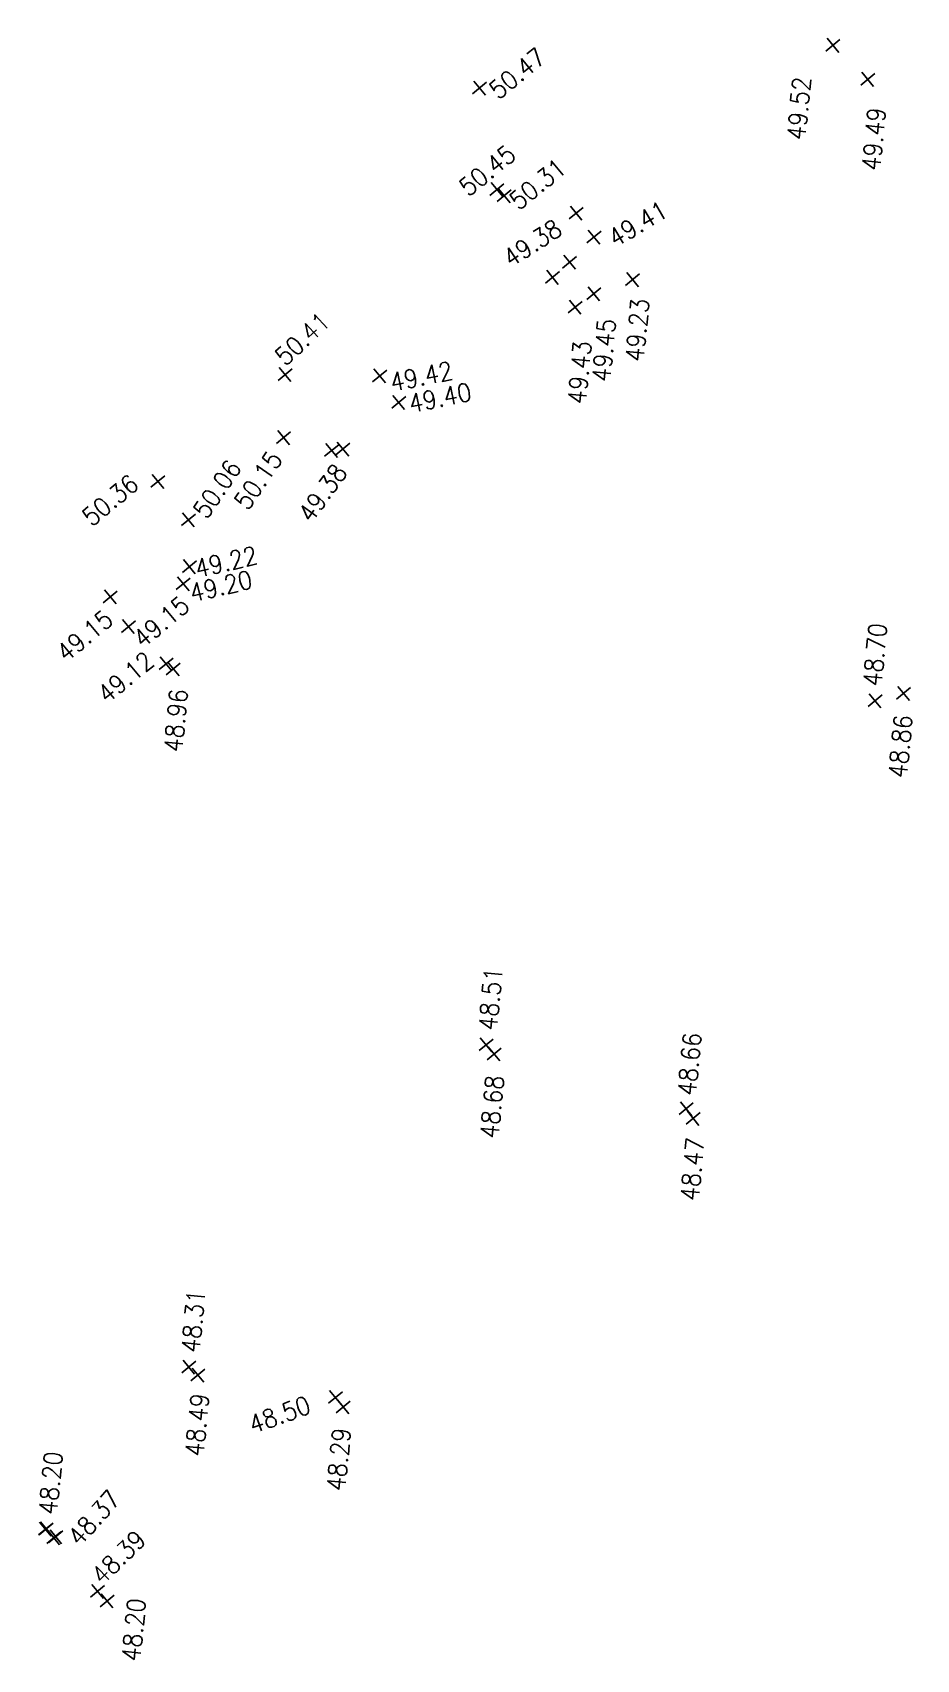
# Model space of a CAD drawing. Header units: metres. Extents: x 815 to 1022, y 915 to 1121.
# Drawn here: x 949.28 to 968.69, y 983.87 to 1019.61 of the extents above; entities that cross this region are included whole.
import ezdxf
from ezdxf.enums import TextEntityAlignment as Align

# ---------------------------------------------------------------- set-up
doc = ezdxf.new("R2010")
doc.units = ezdxf.units.M
doc.header["$LTSCALE"] = 2
doc.header["$PDMODE"] = 35
doc.header["$PDSIZE"] = 0.002
for name, color, linetype in [('__TOPO', 7, 'Continuous'), ('CONCRT', 5, 'Continuous'), ('CURB', 5, 'Continuous'), ('ELEV', 1, 'Continuous'), ('GUTTER', 7, 'Continuous'), ('NAME', 7, 'Continuous'), ('NATGRD', 7, 'Continuous'), ('NOTE', 2, 'Continuous'), ('RTWALL', 6, 'Continuous'), ('SIDEWALK', 5, 'Continuous'), ('STEP', 7, 'Continuous')]:
    doc.layers.add(name, color=color, linetype=linetype)
doc.styles.add('ROMANS', font='ROMANS.SHX')

# ---------------------------------------------------------------- blocks, each defined once
blk = doc.blocks.new('CROSS-UNDERHILL')
at = {"color": 1}
for p, q in [((0.001, 0), (-0.001, 0)), ((0, 0.001), (0, -0.001))]:
    blk.add_line(p, q, dxfattribs=at)
blk = doc.blocks.new('Point-Underhill')
at = {"lineweight": 0}
blk.add_point((0, 0), dxfattribs=at)
at = {"layer": '__TOPO'}
blk.add_point((0, 0), dxfattribs=at)
at = {"lineweight": 0}
blk.add_blockref('CROSS-UNDERHILL', (0, 0), dxfattribs=at)
at = {"layer": 'ELEV', "lineweight": 0, "style": 'ROMANS', "width": 0.9}
for tag, p in [('ELEV2', (-0.00106, 0.00325)), ('ELEV', (0.00114, 0.00112))]:
    blk.add_attdef(tag, text='', height=0.002, rotation=45, dxfattribs=at).set_placement(p, align=Align.MIDDLE_LEFT)
at = {"layer": 'NAME', "lineweight": 0, "style": 'ROMANS', "width": 0.9}
blk.add_attdef('NAME', text='', height=0.002, dxfattribs=at).set_placement((-0.00267, 0.00004), align=Align.MIDDLE_RIGHT)
at = {"layer": 'NOTE', "lineweight": 0, "style": 'ROMANS', "width": 0.9}
for tag, p in [('NOTE', (-0.00047, -0.00269)), ('NOTE2', (-0.00047, -0.00595))]:
    blk.add_attdef(tag, text='', height=0.002, dxfattribs=at).set_placement(p, align=Align.TOP_CENTER)

msp = doc.modelspace()

# ---------------------------------------------------------------- block references
at = {"layer": 'CONCRT', "xscale": 200.0000000000001, "yscale": 200.0000000000001, "zscale": 0.8000000000000007, "rotation": 39.54500000000002}
for p in [(961.076, 1014.56, 49.47), (960.701, 1014.23, 49.46)]:
    msp.add_blockref('Point-Underhill', p, dxfattribs=at)
at = {"layer": 'CONCRT'}
ref = msp.add_blockref('Point-Underhill', (961.609, 1013.869, 49.45), dxfattribs=dict(at, xscale=200.0000000000001, yscale=200.0000000000001, zscale=0.8000000000000007, rotation=39.54500000000002))
ref.add_attrib('ELEV', '49.45', dxfattribs={"layer": 'ELEV', "lineweight": 0, "height": 0.4, "rotation": 84.545, "style": 'ROMANS', "width": 0.9}).set_placement((961.765, 1011.938), align=Align.MIDDLE_LEFT)
ref = msp.add_blockref('Point-Underhill', (961.198, 1013.574, 49.43), dxfattribs=dict(at, xscale=200, yscale=200, zscale=0.8000000000000007, rotation=39.54500000000004))
ref.add_attrib('ELEV', '49.43', dxfattribs={"layer": 'ELEV', "lineweight": 0, "height": 0.4, "rotation": 84.545, "style": 'ROMANS', "width": 0.9}).set_placement((961.23, 1011.447), align=Align.MIDDLE_LEFT)
at = {"layer": 'CURB'}
ref = msp.add_blockref('Point-Underhill', (959.481, 1016.156, 50.45), dxfattribs=dict(at, xscale=200, yscale=200, zscale=0.8000000000000007, rotation=39.54500000000004))
ref.add_attrib('ELEV', '50.45', dxfattribs={"layer": 'ELEV', "lineweight": 0, "height": 0.4, "rotation": 39.1287, "style": 'ROMANS', "width": 0.9}).set_placement((958.731, 1016.138), align=Align.MIDDLE_LEFT)
ref = msp.add_blockref('Point-Underhill', (954.827, 1012.094, 50.41), dxfattribs=dict(at, xscale=200, yscale=200, zscale=0.8000000000000007, rotation=39.54500000000004))
ref.add_attrib('ELEV', '50.41', dxfattribs={"layer": 'ELEV', "lineweight": 0, "height": 0.4, "rotation": 42.8092, "style": 'ROMANS', "width": 0.9}).set_placement((954.7, 1012.409), align=Align.MIDDLE_LEFT)
ref = msp.add_blockref('Point-Underhill', (968.413, 1005.09, 48.86), dxfattribs=dict(at, xscale=200, yscale=200, zscale=0.8000000000000007, rotation=39.54500000000004))
ref.add_attrib('ELEV', '48.86', dxfattribs={"layer": 'ELEV', "lineweight": 0, "height": 0.4, "rotation": 84.545, "style": 'ROMANS', "width": 0.9}).set_placement((968.278, 1003.233), align=Align.MIDDLE_LEFT)
ref = msp.add_blockref('Point-Underhill', (963.637, 995.965, 48.66), dxfattribs=dict(at, xscale=200.0000000000001, yscale=200.0000000000001, zscale=0.8000000000000007, rotation=39.54500000000002))
ref.add_attrib('ELEV', '48.66', dxfattribs={"layer": 'ELEV', "lineweight": 0, "height": 0.4, "rotation": 84.545, "style": 'ROMANS', "width": 0.9}).set_placement((963.646, 996.253), align=Align.MIDDLE_LEFT)
ref = msp.add_blockref('Point-Underhill', (959.417, 997.17, 48.68), dxfattribs=dict(at, xscale=200, yscale=200, zscale=0.8000000000000007, rotation=39.54500000000004))
ref.add_attrib('ELEV', '48.68', dxfattribs={"layer": 'ELEV', "lineweight": 0, "height": 0.4, "rotation": 84.545, "style": 'ROMANS', "width": 0.9}).set_placement((959.308, 995.313), align=Align.MIDDLE_LEFT)
ref = msp.add_blockref('Point-Underhill', (952.913, 990.114, 48.49), dxfattribs=dict(at, xscale=200.0000000000001, yscale=200.0000000000001, zscale=0.8000000000000007, rotation=39.54500000000002))
ref.add_attrib('ELEV', '48.49', dxfattribs={"layer": 'ELEV', "lineweight": 0, "height": 0.4, "rotation": 84.545, "style": 'ROMANS', "width": 0.9}).set_placement((952.831, 988.328), align=Align.MIDDLE_LEFT)
ref = msp.add_blockref('Point-Underhill', (955.933, 989.621, 48.5), dxfattribs=dict(at, xscale=200.0000000000001, yscale=200.0000000000001, zscale=0.8000000000000007, rotation=39.54500000000002))
ref.add_attrib('ELEV', '48.50', dxfattribs={"layer": 'ELEV', "lineweight": 0, "height": 0.4, "rotation": 20.0054, "style": 'ROMANS', "width": 0.9}).set_placement((954.056, 989.006), align=Align.MIDDLE_LEFT)
ref = msp.add_blockref('Point-Underhill', (949.793, 986.562, 48.37), dxfattribs=dict(at, xscale=200, yscale=200, zscale=0.8000000000000007, rotation=39.54500000000004))
ref.add_attrib('ELEV', '48.37', dxfattribs={"layer": 'ELEV', "lineweight": 0, "height": 0.4, "rotation": 48.1751, "style": 'ROMANS', "width": 0.9}).set_placement((950.169, 986.462), align=Align.MIDDLE_LEFT)
at = {"layer": 'CURB', "xscale": 200.0000000000001, "yscale": 200.0000000000001, "zscale": 0.8000000000000007, "rotation": 39.54500000000002}
msp.add_blockref('Point-Underhill', (949.748, 986.541, 48.38), dxfattribs=at)
at = {"layer": 'CURB'}
ref = msp.add_blockref('Point-Underhill', (950.71, 985.362, 48.39), dxfattribs=dict(at, xscale=200.0000000000001, yscale=200.0000000000001, zscale=0.8000000000000007, rotation=39.54500000000002))
ref.add_attrib('ELEV', '48.39', dxfattribs={"layer": 'ELEV', "lineweight": 0, "height": 0.4, "rotation": 44.3227, "style": 'ROMANS', "width": 0.9}).set_placement((950.674, 985.627), align=Align.MIDDLE_LEFT)
at = {"layer": 'GUTTER'}
ref = msp.add_blockref('Point-Underhill', (962.46, 1014.178, 49.23), dxfattribs=dict(at, xscale=200, yscale=200, zscale=0.8000000000000007, rotation=39.54500000000004))
ref.add_attrib('ELEV', '49.23', dxfattribs={"layer": 'ELEV', "lineweight": 0, "height": 0.4, "rotation": 84.545, "style": 'ROMANS', "width": 0.9}).set_placement((962.498, 1012.38), align=Align.MIDDLE_LEFT)
ref = msp.add_blockref('Point-Underhill', (967.786, 1004.929, 48.7), dxfattribs=dict(at, xscale=200, yscale=200, zscale=0.8000000000000007, rotation=39.54500000000004))
ref.add_attrib('ELEV', '48.70', dxfattribs={"layer": 'ELEV', "lineweight": 0, "height": 0.4, "rotation": 84.545, "style": 'ROMANS', "width": 0.9}).set_placement((967.722, 1005.248), align=Align.MIDDLE_LEFT)
ref = msp.add_blockref('Point-Underhill', (952.371, 1005.626, 48.96), dxfattribs=dict(at, xscale=200, yscale=200, zscale=0.8000000000000007, rotation=39.54500000000004))
ref.add_attrib('ELEV', '48.96', dxfattribs={"layer": 'ELEV', "lineweight": 0, "height": 0.4, "rotation": 84.545, "style": 'ROMANS', "width": 0.9}).set_placement((952.363, 1003.801), align=Align.MIDDLE_LEFT)
ref = msp.add_blockref('Point-Underhill', (959.242, 997.369, 48.51), dxfattribs=dict(at, xscale=200.0000000000001, yscale=200.0000000000001, zscale=0.8000000000000007, rotation=39.54500000000002))
ref.add_attrib('ELEV', '48.51', dxfattribs={"layer": 'ELEV', "lineweight": 0, "height": 0.4, "rotation": 84.545, "style": 'ROMANS', "width": 0.9}).set_placement((959.275, 997.687), align=Align.MIDDLE_LEFT)
ref = msp.add_blockref('Point-Underhill', (963.791, 995.754, 48.47), dxfattribs=dict(at, xscale=200, yscale=200, zscale=0.8000000000000007, rotation=39.54500000000004))
ref.add_attrib('ELEV', '48.47', dxfattribs={"layer": 'ELEV', "lineweight": 0, "height": 0.4, "rotation": 84.545, "style": 'ROMANS', "width": 0.9}).set_placement((963.708, 993.945), align=Align.MIDDLE_LEFT)
ref = msp.add_blockref('Point-Underhill', (952.714, 990.29, 48.31), dxfattribs=dict(at, xscale=200.0000000000001, yscale=200.0000000000001, zscale=0.8000000000000007, rotation=39.54500000000002))
ref.add_attrib('ELEV', '48.31', dxfattribs={"layer": 'ELEV', "lineweight": 0, "height": 0.4, "rotation": 84.545, "style": 'ROMANS', "width": 0.9}).set_placement((952.747, 990.608), align=Align.MIDDLE_LEFT)
ref = msp.add_blockref('Point-Underhill', (956.104, 989.414, 48.29), dxfattribs=dict(at, xscale=200, yscale=200, zscale=0.8000000000000007, rotation=39.54500000000004))
ref.add_attrib('ELEV', '48.29', dxfattribs={"layer": 'ELEV', "lineweight": 0, "height": 0.4, "rotation": 84.545, "style": 'ROMANS', "width": 0.9}).set_placement((955.94, 987.57), align=Align.MIDDLE_LEFT)
ref = msp.add_blockref('Point-Underhill', (949.581, 986.733, 48.2), dxfattribs=dict(at, xscale=200, yscale=200, zscale=0.8000000000000007, rotation=39.54500000000004))
ref.add_attrib('ELEV', '48.20', dxfattribs={"layer": 'ELEV', "lineweight": 0, "height": 0.4, "rotation": 84.545, "style": 'ROMANS', "width": 0.9}).set_placement((949.614, 987.051), align=Align.MIDDLE_LEFT)
at = {"layer": 'GUTTER', "xscale": 200, "yscale": 200, "zscale": 0.8000000000000007, "rotation": 39.54500000000004}
msp.add_blockref('Point-Underhill', (949.563, 986.729, 48.2), dxfattribs=at)
at = {"layer": 'GUTTER'}
ref = msp.add_blockref('Point-Underhill', (950.919, 985.151, 48.2), dxfattribs=dict(at, xscale=200.0000000000001, yscale=200.0000000000001, zscale=0.8000000000000007, rotation=39.54500000000002))
ref.add_attrib('ELEV', '48.20', dxfattribs={"layer": 'ELEV', "lineweight": 0, "height": 0.4, "rotation": 84.545, "style": 'ROMANS', "width": 0.9}).set_placement((951.44, 983.826), align=Align.MIDDLE_LEFT)
at = {"layer": 'NATGRD'}
ref = msp.add_blockref('Point-Underhill', (959.641, 1016.022, 50.31), dxfattribs=dict(at, xscale=200, yscale=200, zscale=0.8000000000000007, rotation=39.54500000000004))
ref.add_attrib('ELEV', '50.31', dxfattribs={"layer": 'ELEV', "lineweight": 0, "height": 0.4, "rotation": 39.1287, "style": 'ROMANS', "width": 0.9}).set_placement((959.836, 1015.841), align=Align.MIDDLE_LEFT)
at = {"layer": 'RTWALL'}
ref = msp.add_blockref('Point-Underhill', (957.324, 1011.482, 49.4), dxfattribs=dict(at, xscale=200, yscale=200, zscale=0.8000000000000007, rotation=39.54500000000004))
ref.add_attrib('ELEV', '49.40', dxfattribs={"layer": 'ELEV', "lineweight": 0, "height": 0.4, "rotation": 11.4934, "style": 'ROMANS', "width": 0.9}).set_placement((957.551, 1011.448), align=Align.MIDDLE_LEFT)
ref = msp.add_blockref('Point-Underhill', (956.098, 1010.457, 49.38), dxfattribs=dict(at, xscale=200, yscale=200, zscale=0.8000000000000007, rotation=39.54500000000004))
ref.add_attrib('ELEV', '49.38', dxfattribs={"layer": 'ELEV', "lineweight": 0, "height": 0.4, "rotation": 54.4801, "style": 'ROMANS', "width": 0.9}).set_placement((955.247, 1008.928), align=Align.MIDDLE_LEFT)
at = {"layer": 'SIDEWALK'}
ref = msp.add_blockref('Point-Underhill', (966.859, 1019.326, 49.52), dxfattribs=dict(at, xscale=200.0000000000001, yscale=200.0000000000001, zscale=0.8000000000000007, rotation=39.54500000000002))
ref.add_attrib('ELEV', '49.52', dxfattribs={"layer": 'ELEV', "lineweight": 0, "height": 0.4, "rotation": 84.545, "style": 'ROMANS', "width": 0.9}).set_placement((966.049, 1017.248), align=Align.MIDDLE_LEFT)
ref = msp.add_blockref('Point-Underhill', (959.099, 1018.388, 50.47), dxfattribs=dict(at, xscale=200.0000000000001, yscale=200.0000000000001, zscale=0.8000000000000007, rotation=39.54500000000002))
ref.add_attrib('ELEV', '50.47', dxfattribs={"layer": 'ELEV', "lineweight": 0, "height": 0.4, "rotation": 39.1287, "style": 'ROMANS', "width": 0.9}).set_placement((959.389, 1018.272), align=Align.MIDDLE_LEFT)
ref = msp.add_blockref('Point-Underhill', (967.625, 1018.579, 49.49), dxfattribs=dict(at, xscale=200, yscale=200, zscale=0.8000000000000007, rotation=39.54500000000004))
ref.add_attrib('ELEV', '49.49', dxfattribs={"layer": 'ELEV', "lineweight": 0, "height": 0.4, "rotation": 84.545, "style": 'ROMANS', "width": 0.9}).set_placement((967.692, 1016.575), align=Align.MIDDLE_LEFT)
ref = msp.add_blockref('Point-Underhill', (961.221, 1015.639, 49.38), dxfattribs=dict(at, xscale=200.0000000000001, yscale=200.0000000000001, zscale=0.8000000000000007, rotation=39.54500000000002))
ref.add_attrib('ELEV', '49.38', dxfattribs={"layer": 'ELEV', "lineweight": 0, "height": 0.4, "rotation": 33.2207, "style": 'ROMANS', "width": 0.9}).set_placement((959.679, 1014.602), align=Align.MIDDLE_LEFT)
ref = msp.add_blockref('Point-Underhill', (961.612, 1015.114, 49.41), dxfattribs=dict(at, xscale=200, yscale=200, zscale=0.8000000000000007, rotation=39.54500000000004))
ref.add_attrib('ELEV', '49.41', dxfattribs={"layer": 'ELEV', "lineweight": 0, "height": 0.4, "rotation": 30.6247, "style": 'ROMANS', "width": 0.9}).set_placement((961.979, 1015.052), align=Align.MIDDLE_LEFT)
ref = msp.add_blockref('Point-Underhill', (956.905, 1012.063, 49.42), dxfattribs=dict(at, xscale=200, yscale=200, zscale=0.8000000000000007, rotation=39.54500000000004))
ref.add_attrib('ELEV', '49.42', dxfattribs={"layer": 'ELEV', "lineweight": 0, "height": 0.4, "rotation": 11.4934, "style": 'ROMANS', "width": 0.9}).set_placement((957.14, 1011.915), align=Align.MIDDLE_LEFT)
at = {"layer": 'SIDEWALK', "xscale": 200, "yscale": 200, "zscale": 0.8000000000000007, "rotation": 39.54500000000004}
msp.add_blockref('Point-Underhill', (955.851, 1010.426, 49.39), dxfattribs=at)
at = {"layer": 'SIDEWALK'}
ref = msp.add_blockref('Point-Underhill', (952.727, 1007.873, 49.22), dxfattribs=dict(at, xscale=200, yscale=200, zscale=0.8000000000000007, rotation=39.54500000000004))
ref.add_attrib('ELEV', '49.22', dxfattribs={"layer": 'ELEV', "lineweight": 0, "height": 0.4, "rotation": 13.1723, "style": 'ROMANS', "width": 0.9}).set_placement((952.857, 1007.821), align=Align.MIDDLE_LEFT)
ref = msp.add_blockref('Point-Underhill', (952.592, 1007.497, 49.2), dxfattribs=dict(at, xscale=200, yscale=200, zscale=0.8000000000000007, rotation=39.54500000000004))
ref.add_attrib('ELEV', '49.20', dxfattribs={"layer": 'ELEV', "lineweight": 0, "height": 0.4, "rotation": 13.1723, "style": 'ROMANS', "width": 0.9}).set_placement((952.743, 1007.288), align=Align.MIDDLE_LEFT)
ref = msp.add_blockref('Point-Underhill', (950.987, 1007.208, 49.15), dxfattribs=dict(at, xscale=200, yscale=200, zscale=0.8000000000000007, rotation=39.54500000000004))
ref.add_attrib('ELEV', '49.15', dxfattribs={"layer": 'ELEV', "lineweight": 0, "height": 0.4, "rotation": 39.8061, "style": 'ROMANS', "width": 0.9}).set_placement((949.893, 1005.913), align=Align.MIDDLE_LEFT)
ref = msp.add_blockref('Point-Underhill', (951.387, 1006.557, 49.15), dxfattribs=dict(at, xscale=200.0000000000001, yscale=200.0000000000001, zscale=0.8000000000000007, rotation=39.54500000000002))
ref.add_attrib('ELEV', '49.15', dxfattribs={"layer": 'ELEV', "lineweight": 0, "height": 0.4, "rotation": 39.8061, "style": 'ROMANS', "width": 0.9}).set_placement((951.575, 1006.217), align=Align.MIDDLE_LEFT)
ref = msp.add_blockref('Point-Underhill', (952.214, 1005.738, 49.12), dxfattribs=dict(at, xscale=200, yscale=200, zscale=0.8000000000000007, rotation=39.54500000000004))
ref.add_attrib('ELEV', '49.12', dxfattribs={"layer": 'ELEV', "lineweight": 0, "height": 0.4, "rotation": 39.8061, "style": 'ROMANS', "width": 0.9}).set_placement((950.794, 1005), align=Align.MIDDLE_LEFT)
at = {"layer": 'STEP'}
ref = msp.add_blockref('Point-Underhill', (954.795, 1010.707, 50.15), dxfattribs=dict(at, xscale=200, yscale=200, zscale=0.8000000000000007, rotation=39.54500000000004))
ref.add_attrib('ELEV', '50.15', dxfattribs={"layer": 'ELEV', "lineweight": 0, "height": 0.4, "rotation": 55.609, "style": 'ROMANS', "width": 0.9}).set_placement((953.845, 1009.199), align=Align.MIDDLE_LEFT)
ref = msp.add_blockref('Point-Underhill', (952.704, 1008.902, 50.06), dxfattribs=dict(at, xscale=200, yscale=200, zscale=0.8000000000000007, rotation=39.54500000000004))
ref.add_attrib('ELEV', '50.06', dxfattribs={"layer": 'ELEV', "lineweight": 0, "height": 0.4, "rotation": 55.609, "style": 'ROMANS', "width": 0.9}).set_placement((952.942, 1009.006), align=Align.MIDDLE_LEFT)
ref = msp.add_blockref('Point-Underhill', (952.034, 1009.745, 50.36), dxfattribs=dict(at, xscale=200.0000000000001, yscale=200.0000000000001, zscale=0.8000000000000007, rotation=39.54500000000002))
ref.add_attrib('ELEV', '50.36', dxfattribs={"layer": 'ELEV', "lineweight": 0, "height": 0.4, "rotation": 39.5626, "style": 'ROMANS', "width": 0.9}).set_placement((950.453, 1008.892), align=Align.MIDDLE_LEFT)

doc.saveas('drawing.dxf')
